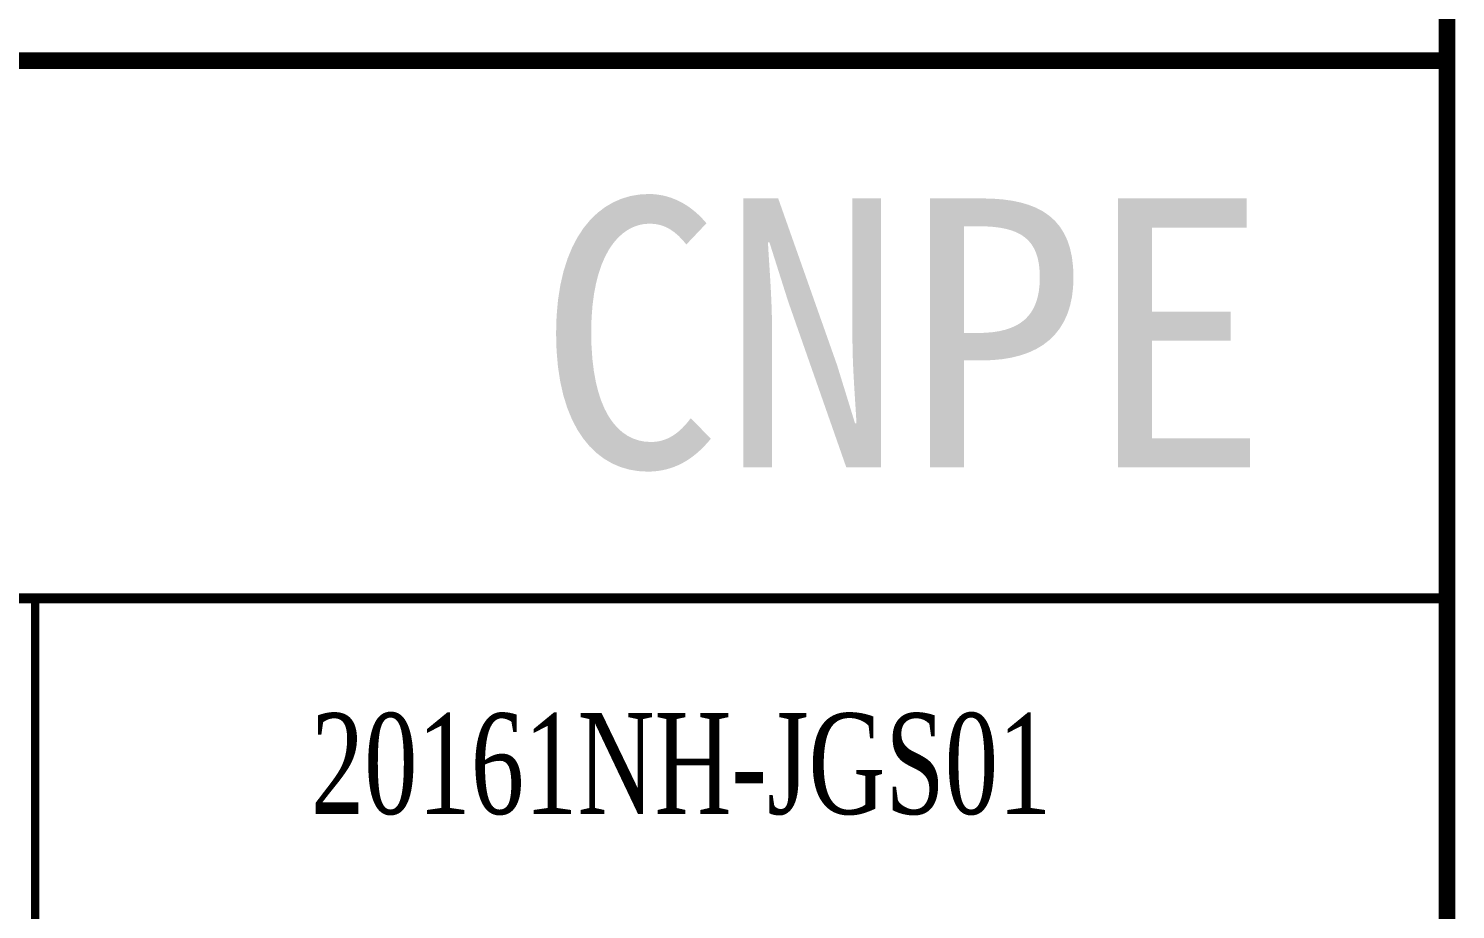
# Model space of a CAD drawing. Header units: inches. Extents: x 6167 to 15201, y -11413 to -4745.
# Drawn here: x 13075 to 15197, y -9759 to -8448 of the extents above; entities that cross this region are included whole.
import ezdxf

# ---------------------------------------------------------------- set-up
doc = ezdxf.new("R2010")
doc.units = ezdxf.units.IN
doc.header["$MEASUREMENT"] = 0
doc.layers.add('1', color=7, linetype='Continuous')
doc.layers.add('PUB_TEXT', color=7, linetype='Continuous')
doc.styles.add('宋体', font='', dxfattribs={"width": 0.7})
doc.styles.get('宋体').set_extended_font_data('SimSun')

# ---------------------------------------------------------------- blocks, each defined once
blk = doc.blocks.new('图签')
at = {"layer": '1', "color": 7, "const_width": 0.5}
for points in [[(-180, 0), (0, 0), (0, 131.762), (-180, 131.762)], [(-180, 58), (0, 58), (0, 0), (-180, 0)]]:
    blk.add_lwpolyline(points, close=True, dxfattribs=at)
at = {"layer": '1', "color": 7}
for points, const_width in [([(-180, 42), (0, 42)], 0.3), ([(-42, 42), (-42, 32)], 0.25)]:
    blk.add_lwpolyline(points, dxfattribs=dict(at, const_width=const_width))
at = {"linetype": 'Continuous', "insert": (-22.782, 37.062), "char_height": 3, "attachment_point": 5, "style": '宋体'}
blk.add_mtext_dynamic_manual_height_columns('{\\fTimes New Roman|b0|i0|c0|p18;20161NH-JGS01}', width=17.30878, gutter_width=1, heights=[-3.067], dxfattribs=at)
at = {"layer": 'PUB_TEXT', "color": 7, "style": '宋体'}
blk.add_text('CNPE', height=8, dxfattribs=at).set_placement((-27.046, 45.903))
blk = doc.blocks.new('*U2')
blk.add_blockref('图签', (0, 0))

msp = doc.modelspace()

# ---------------------------------------------------------------- block references
at = {"xscale": 50, "yscale": 50, "zscale": 50}
msp.add_blockref('*U2', (15184.4, -11395.7), dxfattribs=at)

doc.saveas('drawing.dxf')
